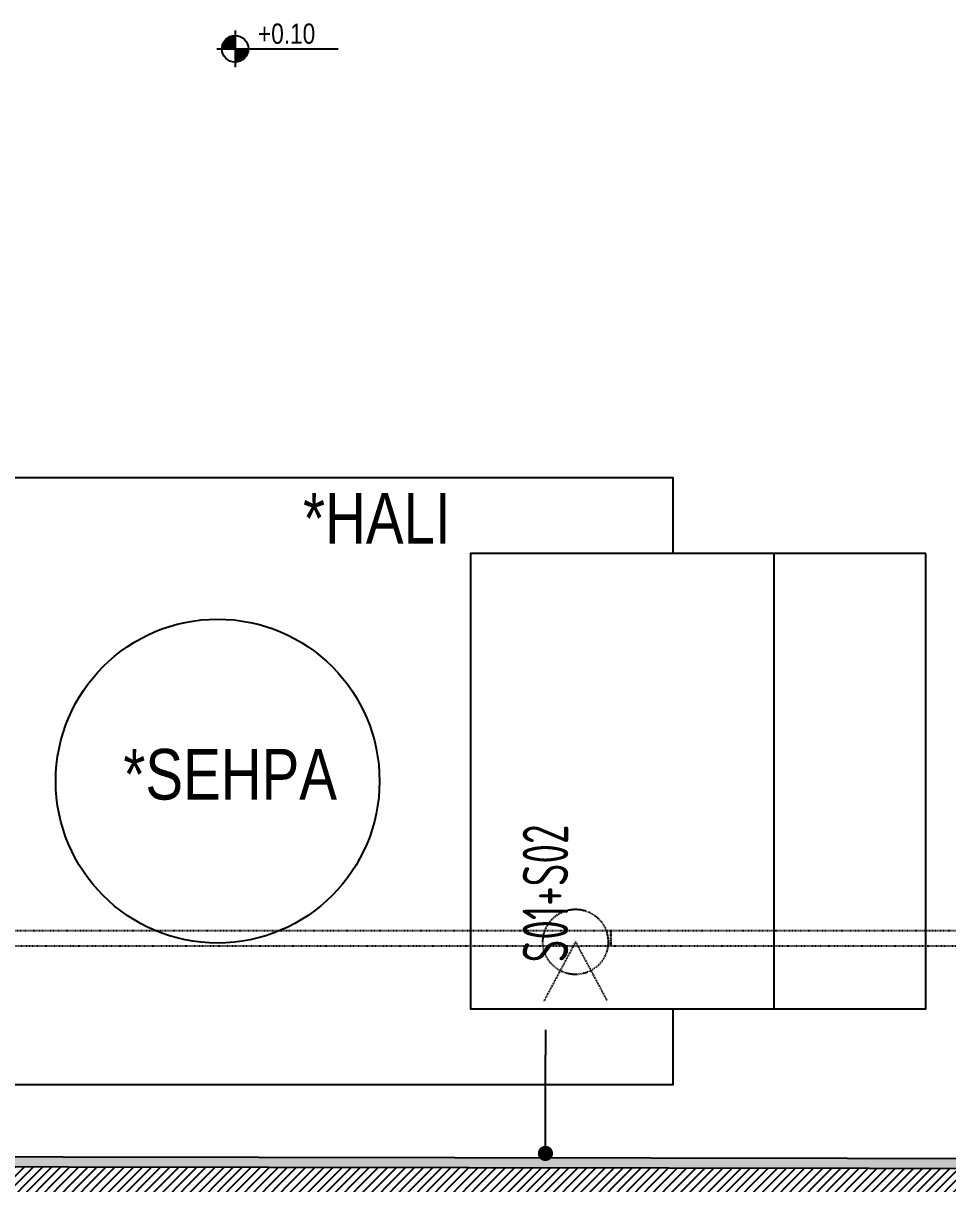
# Model space of a CAD drawing. Header units: millimetres. Extents: x 1322 to 4174, y 1889 to 3847.
# Drawn here: x 1514.1 to 1696.9, y 2512.3 to 2741.6 of the extents above; entities that cross this region are included whole.
import ezdxf
from ezdxf.enums import TextEntityAlignment as Align

# ---------------------------------------------------------------- set-up
doc = ezdxf.new("R2010")
doc.units = ezdxf.units.MM
doc.linetypes.add('DOT2', pattern=[0.125, 0, -0.125])
for name, color, linetype in [('furn', 146, 'Continuous'), ('hatch', 137, 'Continuous'), ('level', 7, 'Continuous'), ('luminaire', 41, 'Continuous'), ('mat_mortar', 145, 'Continuous'), ('text_material', 12, 'Continuous'), ('wall', 4, 'Continuous')]:
    doc.layers.add(name, color=color, linetype=linetype)
doc.styles.add('dim', font='simplex.shx', dxfattribs={"width": 0.7})
doc.styles.add('text2', font='arial.ttf', dxfattribs={"width": 0.8})
doc.styles.add('text3', font='geniso.shx', dxfattribs={"width": 0.7})
doc.dimstyles.new('1_100', dxfattribs={"dimtxt": 18, "dimasz": 6, "dimexe": 6, "dimexo": 0, "dimgap": 2, "dimtad": 0, "dimdec": 1, "dimrnd": 0.5, "dimzin": 11, "dimtxsty": 'dim', "dimblk": 'DOT', "dimcen": 3, "dimdle": 1.25, "dimclrt": 2, "dimadec": 0, "dimazin": 0, "dimtfac": 1.25, "dimtdec": 1, "dimtix": 1, "dimtofl": 0, "dimtmove": 1, "dimatfit": 3, "dimldrblk": 'DOT', "dimfxl": 20, "dimfxlon": 1, "dimtolj": 1, "dimtzin": 0, "dimarcsym": 0})

# ---------------------------------------------------------------- blocks, each defined once
blk = doc.blocks.new('KOLTUK GR')
at = {"layer": 'furn', "ltscale": 0.5}
for points in [[(1001085.04, 171972.22), (1001085.04, 171987.22), (1001265.04, 171987.22), (1001265.04, 171972.22)], [(1001265.04, 171882.22), (1001265.04, 171867.22), (1001085.04, 171867.22), (1001085.04, 171882.22)]]:
    blk.add_lwpolyline(points, dxfattribs=at)
for points in [[(1001035.04, 171972.22), (1001125.04, 171972.22), (1001125.04, 171882.22), (1001035.04, 171882.22)], [(1001315.04, 171972.22), (1001225.04, 171972.22), (1001225.04, 171882.22), (1001315.04, 171882.22)]]:
    blk.add_lwpolyline(points, close=True, dxfattribs=at)
at = {"layer": 'furn'}
for points in [[(1001065.04, 171882.22), (1001065.04, 171972.22)], [(1001285.04, 171882.22), (1001285.04, 171972.22)]]:
    blk.add_lwpolyline(points, dxfattribs=at)
at = {"layer": 'furn', "ltscale": 0.5}
blk.add_circle((1001175.04, 171927.22), 32, dxfattribs=at)
blk = doc.blocks.new('kot_pln')
h = blk.add_hatch()
h.set_pattern_fill('NET', color=256, scale=0.25, angle=45, style=0)
h.set_pattern_definition([(45, (-13.125, -13.125), (-0.561266, 0.561266), []), (135, (-13.125, -13.125), (-0.561266, -0.561266), [])])
h.paths.add_polyline_path([(0, 13.1), (-1.3, 13.1), (-2.9, 12.8), (-4.5, 12.3), (-6.4, 11.5), (-8, 10.4), (-9.4, 9.1), (-10.7, 7.6), (-11.6, 6.2), (-12.4, 4.2), (-13, 2), (-13.1, 0), (0, 0)])
h.paths.add_polyline_path([(12.8, -2.9), (13.1, -1.3), (13.1, 0), (0, 0), (0, -13.1), (2, -13), (4.2, -12.4), (6.2, -11.6), (7.6, -10.7), (9.1, -9.4), (10.4, -8), (11.5, -6.4), (12.3, -4.5)])
at = {"color": 0}
for p, q in [((0, 18.1), (0, -18.1)), ((-18.1, 0), (101.9, 0))]:
    blk.add_line(p, q, dxfattribs=at)
blk.add_circle((0, 0), 13.1, dxfattribs=at)
at = {"style": 'text2', "width": 0.8}
for tag, p in [('BITMISKOT', (22.6, 5)), ('KABAKOT', (22.6, -25))]:
    blk.add_attdef(tag, p, '', height=20, dxfattribs=at)
blk = doc.blocks.new('_Dot')
at = {"color": 0, "linetype": 'ByBlock', "lineweight": -2}
blk.add_line((-0.5, 0), (-1, 0), dxfattribs=at)
at = {"color": 0, "linetype": 'ByBlock', "const_width": 0.5}
blk.add_lwpolyline([(-0.25, 0, 1), (0.25, 0, 1)], format="xyb", close=True, dxfattribs=at)
blk = doc.blocks.new('*U23')
at = {"color": 9}
blk.add_line((0, -12.5), (-10, -12.5), dxfattribs=at)
at = {"style": 'text3', "width": 0.7}
blk.add_attdef('D01', text='', height=18, dxfattribs=at).set_placement((22, -12.5), align=Align.MIDDLE)
at = {"color": 9}
blk.add_leader([(-48.83, -12.5), (-15, -12.5), (-10, -12.5)], dimstyle='1_100', override={"dimgap": 2, "dimtad": 0, "dimldrblk": 'Dot'}, dxfattribs=at)

msp = doc.modelspace()

# ---------------------------------------------------------------- hatches: boundary and pattern name
at = {"layer": 'hatch', "ltscale": 0.5}
h = msp.add_hatch(dxfattribs=at)
h.set_pattern_fill('AR-CONC', color=256, scale=0.04, style=0)
h.set_pattern_definition([(50, (-1000534.459, -169022.946), (7.28738676, -0.63756342), [0.762, -8.382]), (355, (-1000534.459, -169022.946), (-1.409736857, 7.64227381), [0.6096, -6.705623367]), (100.4514447, (-1000533.8516, -169022.999), (5.877649884, 7.004710076), [0.64760035, -7.123609784]), (46.1842, (-1000534.459, -169020.914), (10.843161636, -1.68169312), [1.143, -12.573]), (96.6355576, (-1000533.555, -169021.054), (9.49616536, 9.89704498), [0.97140093, -10.68542433]), (351.1841512, (-1000534.459, -169020.914), (9.49616536, 9.89704498), [0.91439868, -10.05838928]), (21, (-1000533.443, -169021.422), (6.06457565, -4.090607927), [0.762, -8.382]), (326, (-1000533.443, -169021.422), (2.472081134, 7.367518645), [0.6096, -6.7056]), (71.451445, (-1000532.9375, -169021.763), (8.53665677, 3.276910755), [0.64760035, -7.123597504]), (37.5, (-1000534.459, -169022.946), (0.12354413, 3.382201555), [0, -6.62432, 0, -6.8072, 0, -6.731]), (7.5, (-1000534.459, -169022.946), (2.6727865, 4.007222993), [0, -3.88112, 0, -6.47192, 0, -2.5654]), (327.5, (-1000536.7246, -169022.946), (5.423623807, -0.22914976), [0, -2.54, 0, -7.9248, 0, -10.5156]), (317.5, (-1000537.7406, -169022.946), (5.925167255, 1.017059641), [0, -3.302, 0, -5.26288, 0, -7.4676])])
h.paths.add_polyline_path([(1720.86, 2520.94), (1750.86, 2520.94), (1750.86, 2495.73), (1845.58, 2493.7), (1845.58, 2464.84), (1759.44, 2464.84), (1759.44, 2447.8), (1770.58, 2447.8), (1770.58, 2413.97), (1770.58, 2414), (1770.58, 2412.8), (1735.58, 2412.8), (1735.58, 2414.23), (1716.44, 2414.36), (1716.44, 2491.29), (1714.44, 2489.29), (1714.44, 2412.37), (1777.15, 2411.96), (1777.15, 2453.16), (1761.44, 2453.16), (1761.44, 2462.84), (1847.58, 2462.84), (1847.58, 2495.65), (1753.38, 2497.68), (1753.38, 2522.45), (1716.04, 2522.45), (1715.79, 2517.21), (1366.83, 2517.82), (1369.43, 2641.86), (1341.68, 2641.86), (1340.9, 2489.29), (1714.44, 2489.29), (1716.44, 2491.29), (1342.91, 2491.29), (1343.67, 2639.86), (1367.39, 2639.86), (1364.79, 2515.82), (1720.86, 2515.2)])
h = msp.add_hatch(dxfattribs=at)
h.set_pattern_fill('ANSI31', color=256, scale=0.4, style=0)
h.set_pattern_definition([(45, (-1000534.4589, -169022.946), (-0.8980256121, 0.8980256121), [])])
h.paths.add_polyline_path([(1720.86, 2515.2), (1364.79, 2515.82), (1367.39, 2639.86), (1343.67, 2639.86), (1342.91, 2491.29), (1716.44, 2491.29), (1716.44, 2414.36), (1735.58, 2414.23), (1735.58, 2447.8), (1759.44, 2447.8), (1759.44, 2464.84), (1845.58, 2464.84), (1845.58, 2493.7), (1750.86, 2495.73), (1750.86, 2490.94), (1720.86, 2490.94)])

# ---------------------------------------------------------------- linework, layer by layer
at = {"layer": 'luminaire', "linetype": 'DOT2'}
for points in [[(1630.24, 2562.27), (1430.24, 2562.27), (1430.24, 2559.27), (1630.24, 2559.27)], [(1830.24, 2562.27), (1630.24, 2562.27), (1630.24, 2559.27), (1830.24, 2559.27)]]:
    msp.add_lwpolyline(points, close=True, dxfattribs=at)
at = {"layer": 'luminaire', "linetype": 'DOT2', "ltscale": 0.5}
for points in [[(1623.27, 2560.08), (1617.03, 2548.4)], [(1623.27, 2560.08), (1629.52, 2548.4)]]:
    msp.add_lwpolyline(points, dxfattribs=at)
msp.add_circle((1623.27, 2560.08), 6.45, dxfattribs=at)
at = {"layer": 'mat_mortar'}
msp.add_lwpolyline([(1777.15, 2411.96), (1777.15, 2453.16), (1761.44, 2453.16), (1761.44, 2462.84), (1847.58, 2462.84), (1847.58, 2495.65), (1753.38, 2497.68), (1753.38, 2522.45), (1716.04, 2522.45), (1715.79, 2517.21), (1366.83, 2517.82), (1369.43, 2641.86), (1341.68, 2641.86), (1340.9, 2489.29), (1714.44, 2489.29), (1714.44, 2412.37)], close=True, dxfattribs=at)
at = {"layer": 'wall'}
msp.add_lwpolyline([(1720.86, 2515.2), (1364.79, 2515.82), (1367.39, 2639.86), (1343.67, 2639.86), (1342.91, 2491.29), (1716.44, 2491.29), (1716.44, 2414.36), (1735.58, 2414.23)], dxfattribs=at)

# ---------------------------------------------------------------- block references
at = {"layer": 'furn'}
msp.add_blockref('KOLTUK GR', (-999622.51, -169335.37), dxfattribs=at)
at = {"layer": 'level'}
ref = msp.add_blockref('kot_pln', (1555.98, 2736.55), dxfattribs=dict(at, xscale=0.2000000000007276, yscale=0.2000000000007276, zscale=0.2000000000007276))
ref.add_attrib('BITMISKOT', '+0.10', (1560.51, 2737.55), dxfattribs={"layer": '0', "height": 4, "style": 'text2', "width": 0.8})
at = {"layer": 'text_material'}
ref = msp.add_blockref('*U23', (1611.08, 2542.69), dxfattribs=dict(at, xscale=0.5, yscale=0.5, zscale=0.5, rotation=90))
ref.add_attrib('D01', 'S01+S02', dxfattribs={"layer": '0', "height": 9, "rotation": 90, "style": 'text3', "width": 0.7}).set_placement((1617.33, 2583.29), align=Align.MIDDLE_RIGHT)

# ---------------------------------------------------------------- texts
at = {"layer": 'text_material', "style": 'text2', "width": 0.8}
for s, p in [('*HALI', (1569.41, 2638.78)), ('*SEHPA', (1533.89, 2588.2))]:
    msp.add_text(s, height=10, dxfattribs=at).set_placement(p)

doc.saveas('drawing.dxf')
